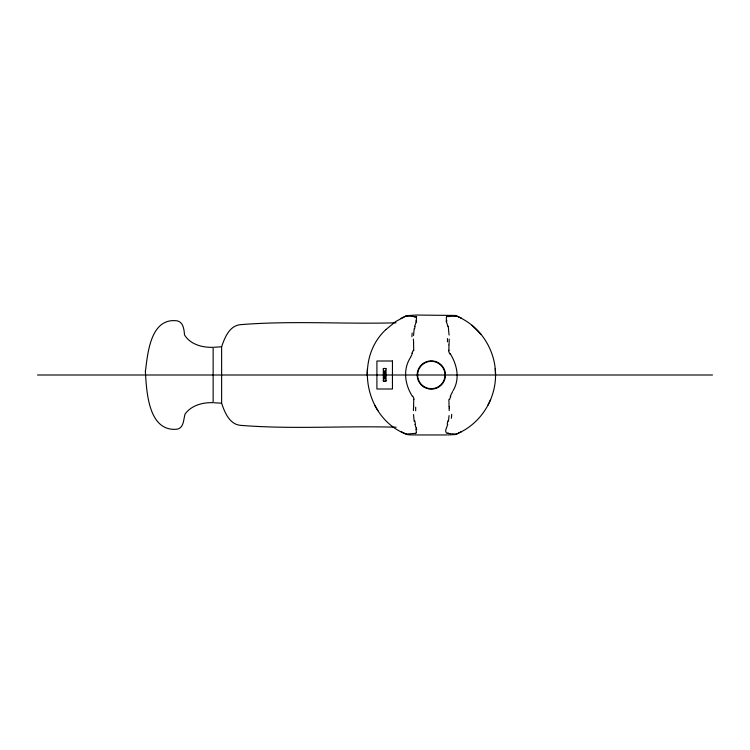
<?xml version="1.0" encoding="UTF-8"?>
<svg xmlns="http://www.w3.org/2000/svg" width="750" height="750" viewBox="0 0 750 750"><rect width="100%" height="100%" fill="white"/><g stroke="black" fill="none" stroke-linecap="round" stroke-linejoin="round"><path stroke-width="1.12" d="M449.213 410.616L449.166 408.028M413.428 339.122L413.428 340.669M413.466 408.028L413.428 410.616M385.894 329.578C353.316 359.644 365.625 419.869 407.456 434.597C409.762 434.944 412.097 434.887 414.422 434.944M367.097 375L367.406 368.709M413.541 335.559L414.188 328.584M461.597 318.347C462.881 318.759 453.788 314.85 455.756 315.553C461.447 318.075 467.137 321.337 472.069 325.341C486.759 337.35 495.581 356.034 495.562 375C495.619 396.103 484.612 416.766 467.006 428.419C464.091 430.847 446.681 438.637 461.597 431.653M449.034 415.613L448.491 421.163M413.569 406.462L413.738 399.825A8.653 7.594 45.7 0 0 413.644 399.319M448.95 344.85L449.1 343.041A39.938 23.269 -63 0 0 449.166 340.688L449.203 339.122M448.931 345.113L448.903 350.175M413.738 350.175L413.531 343.041M414.694 326.316L416.147 322.144M447.731 424.444L446.634 427.5M416.616 320.916L416.184 322.041M396.094 427.209C344.316 425.691 292.209 429.506 240.544 425.344C229.453 424.416 224.653 412.247 221.625 403.209L221.625 346.791C224.653 337.753 229.453 325.584 240.544 324.656C292.209 320.494 344.316 324.309 396.094 322.791M446.541 427.734L445.819 429.75A13.2 6.019 -29.1 0 0 446.269 432.619L446.419 432.778A6.506 2.662 -7 0 1 446.438 432.9A3.103 1.359 -20.5 0 0 447.188 433.369M487.95 405.272L490.65 399.572M453.113 390.609C460.078 379.022 457.162 364.894 450.394 353.981M410.766 356.841L410.512 357.375M411.056 356.25L411.844 354.722M410.381 357.647C402.647 369.694 405 384.853 412.434 396.394M452.653 391.547L450.197 396.394M416.344 432.6L416.25 432.731A6.506 2.7 8.7 0 0 416.128 432.881A3.009 1.378 20.2 0 1 415.509 433.369M406.688 315.684L416.034 315.047L455.438 315.459M385.912 329.587L395.625 321.581L406.762 315.609M455.831 315.872L455.316 316.022M406.791 434.128L410.691 433.688M401.034 318.347L407.016 315.506M455.381 434.55L447.787 434.944M455.016 316.078L447.919 316.594M414.797 433.397L411.6 433.641M384.544 368.409L384.169 368.456A1.781 1.781 0 0 0 383.297 368.738L383.344 380.841A1.781 1.781 0 0 0 384.169 381.159L384.544 381.244M384.881 381.234L385.2 381.197A1.781 1.781 0 0 0 386.072 380.916L386.044 368.841A1.781 1.781 0 0 0 385.2 368.494L384.881 368.419M221.625 346.791L214.181 347.231M446.869 434.953L415.294 434.953M37.5 375L712.5 375M214.181 402.769L221.625 403.209M451.847 433.688L455.85 434.128M450.75 433.622L447.938 433.406M414.722 316.594L407.616 316.078M407.316 316.022L406.8 315.872M401.034 431.653L407.016 434.494M472.059 325.359L480.956 334.266M416.278 317.306L416.344 317.4A14.269 6.038 -34 0 1 415.8 321.094M374.681 405.272L377.925 410.681M446.494 322.144L447.947 326.316M416.137 427.847L414.909 424.444M446.447 322.041L446.025 320.916M416.184 427.959L416.747 429.506M448.453 328.584L449.072 335.062M414.141 421.163L413.541 414.525M449.062 406.462L448.903 399.825A8.653 7.547 -46.4 0 1 449.034 399.319M495.225 368.709L495.534 375M449.578 399.403A13.387 10.519 -52.5 0 1 450.797 396.666M449.166 406.5A38.175 24.525 58.6 0 1 449.259 408.066M451.716 414.347A50.203 16.997 76.7 0 1 451.341 418.294M447.759 420.844A51.047 33.806 39.1 0 1 447.197 424.172M448.181 433.031A10.575 5.053 -22.1 0 1 447.609 432.975M415.716 433.575A10.575 5.597 27.4 0 1 415.106 433.725M415.809 429.206A13.303 6.188 36.6 0 1 416.222 432.534M415.425 424.181A51.047 33.947 -39.1 0 1 414.844 420.863M415.678 410.775A50.203 13.041 -80.6 0 1 415.688 407.259M413.559 407.991A38.175 24.366 -58.9 0 1 413.663 406.434M412.847 396.206A13.387 11.578 47.5 0 1 414.094 399.253M412.322 353.344A23.841 17.775 -53.8 0 1 412.031 353.897M413.053 350.597A13.416 10.519 -52.6 0 1 411.928 353.166M413.709 350.175A8.7 7.584 -46.5 0 1 413.597 350.681M413.663 343.097A39.938 23.194 63.1 0 1 413.55 340.734M411.919 336.713A50.278 15.356 78.4 0 1 412.162 333.047M414.628 328.772A50.362 33.741 36.8 0 1 415.041 326.484M416.297 317.203A6.853 2.794 -6.6 0 1 416.203 317.1M415.463 316.631A3.112 1.369 -20.8 0 1 416.194 317.091M414.319 317.025A10.734 5.109 -22 0 1 414.975 317.091M416.681 316.65A57.206 0.666 4.1 0 1 415.584 316.556M454.791 316.059A57.206 0.713 -3.8 0 1 454.303 316.125M446.85 316.369A10.734 5.756 28.2 0 1 447.553 316.191M447.113 316.641A3.009 1.378 20.2 0 0 446.456 317.072A6.853 2.841 8.4 0 1 446.438 317.231M446.925 321.112A14.269 6.638 36.8 0 1 446.381 317.447M448.041 326.269A50.362 34.134 -34.1 0 1 448.575 328.538M447.459 338.55A50.278 12.675 -80.9 0 1 447.478 341.897M448.997 350.681A8.7 7.622 45.7 0 1 448.884 350.184M449.775 353.794A13.416 11.606 47.4 0 1 448.538 350.756M450.159 354.075A23.841 18.234 53.2 0 1 449.962 353.691M384.169 381.15A1.688 1.688 0 0 1 383.25 380.878M385.2 368.503A1.688 1.688 0 0 1 386.119 368.775M386.119 380.878A1.688 1.688 0 0 1 385.2 381.15M383.25 368.775A1.688 1.688 0 0 1 384.169 368.503M145.378 371.653C146.569 390.525 148.012 429.853 174.872 429.356C184.05 429.581 183.234 420.216 185.044 414.113C191.194 405.347 202.912 402.244 213.141 402.694L213.141 347.306C202.631 347.738 190.162 344.484 184.509 334.875C183.994 328.659 183.122 320.494 174.872 320.644C150.225 319.425 147.628 354.262 145.378 371.634M392.447 361.003L376.913 361.003L376.913 388.997L392.447 388.997L392.447 361.003M385.228 371.062L384.103 371.062L384.103 378.938L385.228 378.938L385.228 371.062M424.462 386.869A13.706 13.706 0 0 0 445.022 375A13.706 13.706 0 0 0 424.462 363.131A13.706 13.706 0 0 0 424.462 386.869M424.256 387.234A14.119 14.119 0 0 0 445.444 375A14.119 14.119 0 0 0 424.256 362.766A14.119 14.119 0 0 0 424.256 387.234"/></g></svg>
